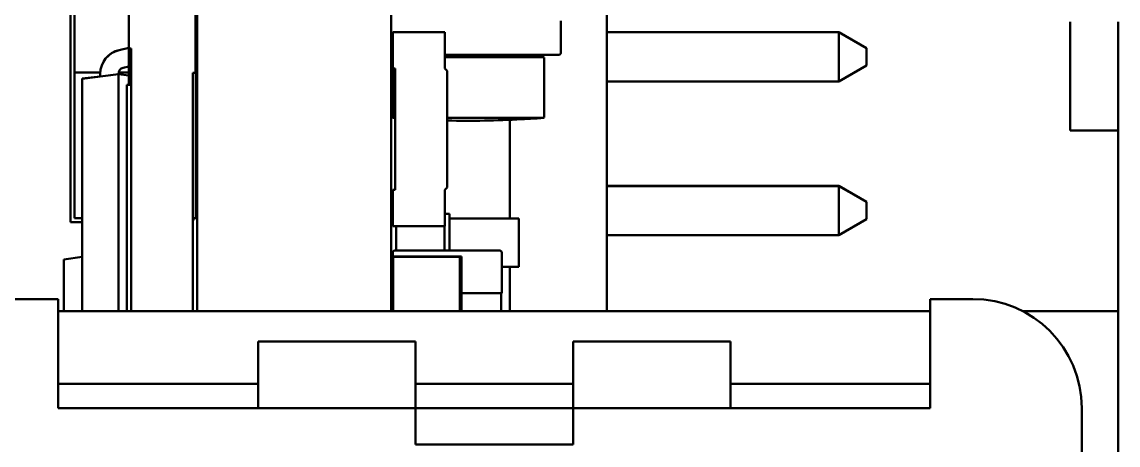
# Model space of a CAD drawing. Header units: millimetres. Extents: x 3118 to 4801, y 919 to 1849.
# Drawn here: x 3467.41 to 3476.46, y 1627.53 to 1631.02 of the extents above; entities that cross this region are included whole.
import ezdxf

# ---------------------------------------------------------------- set-up
doc = ezdxf.new("R2010")
doc.units = ezdxf.units.MM
doc.header["$LTSCALE"] = 1.8
doc.layers.add('외형선(ISO)', color=7, linetype='Continuous', lineweight=50)

msp = doc.modelspace()

# ---------------------------------------------------------------- linework, layer by layer
at = {"layer": '외형선(ISO)'}
for p, q in [((3468.8569, 1628.6373), (3468.8569, 1633.5172)), ((3470.4595, 1628.6373), (3470.4595, 1633.5172)), ((3467.8097, 1632.8506), (3467.8097, 1629.3706)), ((3472.2382, 1628.6373), (3472.2382, 1632.282)), ((3467.8447, 1630.6076), (3467.8447, 1631.6133)), ((3468.2916, 1631.1054), (3468.2916, 1630.8054)), ((3468.8416, 1631.1054), (3468.8416, 1630.6054)), ((3468.8446, 1630.8336), (3468.8446, 1631.0816)), ((3468.8447, 1631.0822), (3468.8447, 1630.6076)), ((3468.8447, 1631.0234), (3468.8569, 1630.8841)), ((3471.8595, 1630.7725), (3471.8595, 1631.0325)), ((3476.0627, 1630.2766), (3476.0627, 1631.0256)), ((3476.4595, 1631.0256), (3476.4595, 1630.2766)), ((3470.4718, 1630.9398), (3470.4718, 1630.9396)), ((3470.4718, 1630.9398), (3470.9022, 1630.9398)), ((3470.4718, 1630.9396), (3470.4718, 1630.6396)), ((3470.4718, 1630.9396), (3470.9022, 1630.9396)), ((3470.9022, 1630.9398), (3470.9022, 1630.9396)), ((3470.9022, 1630.9396), (3470.9022, 1630.6396)), ((3474.1548, 1630.9406), (3472.2382, 1630.9406)), ((3472.2382, 1630.9406), (3474.1548, 1630.9406)), ((3472.2382, 1630.9404), (3474.1548, 1630.9404)), ((3474.1548, 1630.9403), (3472.2382, 1630.9403)), ((3474.1548, 1630.9406), (3474.3834, 1630.8086)), ((3474.1548, 1630.9406), (3474.1548, 1630.9404)), ((3474.3834, 1630.8086), (3474.1548, 1630.9406)), ((3474.1548, 1630.9406), (3474.1548, 1630.9406)), ((3474.3834, 1630.8084), (3474.1548, 1630.9404)), ((3474.1548, 1630.9403), (3474.1548, 1630.9404)), ((3474.1548, 1630.9403), (3474.3834, 1630.8084)), ((3474.1548, 1630.9403), (3474.1548, 1630.5339)), ((3468.8446, 1630.8336), (3468.8416, 1630.8336)), ((3468.8569, 1630.8841), (3468.8447, 1630.883)), ((3468.8569, 1630.8843), (3468.8569, 1630.8843)), ((3468.8569, 1630.8842), (3468.8569, 1630.8842)), ((3468.2135, 1630.7925), (3468.2916, 1630.8099)), ((3468.2135, 1630.7924), (3468.2916, 1630.8098)), ((3468.2135, 1630.7924), (3468.2916, 1630.8097)), ((3468.2135, 1630.7923), (3468.2916, 1630.8097)), ((3468.2135, 1630.7923), (3468.2916, 1630.8096)), ((3468.2135, 1630.7922), (3468.2916, 1630.8096)), ((3468.2135, 1630.7921), (3468.2916, 1630.8095)), ((3468.2135, 1630.7921), (3468.2916, 1630.8094)), ((3468.3116, 1630.8054), (3468.2916, 1630.8054)), ((3468.2916, 1630.8054), (3468.2916, 1630.5054)), ((3468.3116, 1630.5054), (3468.3116, 1630.8054)), ((3471.4382, 1630.7336), (3471.4382, 1630.7524)), ((3474.3834, 1630.8086), (3474.3834, 1630.8084)), ((3474.3834, 1630.8086), (3474.3834, 1630.8086)), ((3474.3834, 1630.8084), (3474.3834, 1630.6659)), ((3474.3834, 1630.8084), (3474.3834, 1630.8084)), ((3468.246, 1630.6457), (3468.2916, 1630.6558)), ((3470.4717, 1630.7286), (3470.4717, 1630.7284)), ((3470.4717, 1630.7284), (3470.4717, 1630.2384)), ((3470.9022, 1630.7336), (3471.7167, 1630.7336)), ((3471.7167, 1630.7334), (3470.9022, 1630.7334)), ((3471.7167, 1630.7336), (3471.7167, 1630.7334)), ((3471.7217, 1630.7284), (3471.7217, 1630.7286)), ((3471.7217, 1630.2384), (3471.7217, 1630.7284)), ((3474.3834, 1630.6659), (3474.1548, 1630.5339)), ((3467.8447, 1630.6076), (3468.0572, 1630.6076)), ((3467.8447, 1630.6076), (3467.8447, 1629.4055)), ((3467.9069, 1630.5557), (3468.2069, 1630.5926)), ((3467.9069, 1630.5563), (3468.0569, 1630.5748)), ((3468.0569, 1630.5972), (3468.0569, 1630.5973)), ((3468.0569, 1630.5971), (3468.0569, 1630.5972)), ((3468.0569, 1630.5971), (3468.0569, 1630.5971)), ((3468.0569, 1630.597), (3468.0569, 1630.5971)), ((3468.0569, 1630.597), (3468.0569, 1630.597)), ((3468.0569, 1630.5969), (3468.0569, 1630.597)), ((3468.0569, 1630.5968), (3468.0569, 1630.5969)), ((3468.0569, 1630.5742), (3468.0569, 1630.5968)), ((3468.0569, 1630.5742), (3468.2069, 1630.5927)), ((3468.2069, 1630.5927), (3468.2069, 1630.5968)), ((3468.2916, 1630.5828), (3468.2069, 1630.5932)), ((3468.2069, 1630.5926), (3468.2069, 1630.5927)), ((3468.2916, 1630.5822), (3468.2069, 1630.5926)), ((3468.2069, 1630.5926), (3468.2069, 1628.6373)), ((3468.2081, 1630.6076), (3468.2916, 1630.6076)), ((3468.8216, 1630.6054), (3468.8216, 1628.6373)), ((3468.8416, 1630.6054), (3468.8216, 1630.6054)), ((3468.8416, 1630.6076), (3468.8447, 1630.6076)), ((3468.8447, 1630.6076), (3468.8447, 1629.4055)), ((3470.4718, 1630.6396), (3470.4914, 1630.6396)), ((3470.4914, 1630.6396), (3470.4914, 1629.6396)), ((3470.9218, 1630.6201), (3470.9022, 1630.6398)), ((3470.9218, 1630.62), (3470.9022, 1630.6396)), ((3470.9218, 1630.6201), (3470.9218, 1630.62)), ((3470.9218, 1630.62), (3470.9218, 1629.6592)), ((3467.9069, 1630.5557), (3467.9069, 1630.5563)), ((3467.9069, 1628.6373), (3467.9069, 1630.5557)), ((3468.2766, 1630.5058), (3468.2916, 1630.5058)), ((3468.2766, 1630.5054), (3468.2766, 1630.5058)), ((3468.3116, 1630.5054), (3468.2766, 1630.5054)), ((3468.2766, 1630.5054), (3468.2766, 1628.6373)), ((3468.2916, 1630.5054), (3468.3116, 1630.5054)), ((3468.3116, 1628.6373), (3468.3116, 1630.5054)), ((3474.1548, 1630.5339), (3472.2382, 1630.5339)), ((3470.4767, 1630.2334), (3470.4914, 1630.2334)), ((3470.9218, 1630.2334), (3471.7167, 1630.2334)), ((3471.4382, 1629.402), (3471.4382, 1630.216)), ((3476.0627, 1630.2766), (3476.0627, 1630.1274)), ((3476.4595, 1630.2684), (3476.4595, 1630.2766)), ((3476.4595, 1628.6373), (3476.4595, 1630.2684)), ((3476.0627, 1630.1274), (3476.0627, 1630.1273)), ((3476.0627, 1630.1274), (3476.0627, 1630.1274)), ((3476.0627, 1630.1274), (3476.4595, 1630.1274)), ((3476.0627, 1630.1273), (3476.0627, 1630.1272)), ((3476.0627, 1630.1273), (3476.0627, 1630.1273)), ((3476.0627, 1630.1273), (3476.4595, 1630.1273)), ((3476.0627, 1630.1273), (3476.4595, 1630.1273)), ((3476.0627, 1630.1272), (3476.0627, 1630.1272)), ((3476.0627, 1630.1272), (3476.4595, 1630.1272)), ((3476.0627, 1630.1272), (3476.4595, 1630.1272)), ((3470.9022, 1629.6396), (3470.9218, 1629.6592)), ((3472.2382, 1629.6706), (3474.1548, 1629.6706)), ((3474.1548, 1629.6706), (3472.2382, 1629.6706)), ((3474.1548, 1629.6704), (3472.2382, 1629.6704)), ((3472.2382, 1629.6703), (3474.1548, 1629.6703)), ((3474.1548, 1629.6706), (3474.1548, 1629.6704)), ((3474.3834, 1629.5386), (3474.1548, 1629.6706)), ((3474.1548, 1629.6706), (3474.1548, 1629.6706)), ((3474.1548, 1629.6706), (3474.3834, 1629.5386)), ((3474.1548, 1629.6703), (3474.1548, 1629.6704)), ((3474.3834, 1629.5384), (3474.1548, 1629.6704)), ((3474.1548, 1629.6703), (3474.3834, 1629.5384)), ((3474.1548, 1629.6703), (3474.1548, 1629.2639)), ((3468.8447, 1629.6333), (3468.8569, 1629.6322)), ((3468.8447, 1629.6332), (3468.8569, 1629.6321)), ((3468.8447, 1629.6332), (3468.8569, 1629.6322)), ((3468.8447, 1629.6331), (3468.8569, 1629.632)), ((3468.8447, 1629.633), (3468.8569, 1629.6319)), ((3468.8447, 1629.633), (3468.8569, 1629.632)), ((3468.8569, 1629.6319), (3468.8447, 1629.4926)), ((3468.8569, 1629.6322), (3468.8569, 1629.6321)), ((3468.8569, 1629.632), (3468.8569, 1629.632)), ((3470.4718, 1629.6398), (3470.4718, 1629.6396)), ((3470.4718, 1629.6398), (3470.4914, 1629.6398)), ((3470.4718, 1629.6396), (3470.4718, 1629.3396)), ((3470.4718, 1629.6396), (3470.4914, 1629.6396)), ((3470.9022, 1629.3396), (3470.9022, 1629.6396)), ((3474.3834, 1629.5386), (3474.3834, 1629.5386)), ((3474.3834, 1629.5386), (3474.3834, 1629.5384)), ((3474.3834, 1629.5384), (3474.3834, 1629.3959)), ((3474.3834, 1629.5384), (3474.3834, 1629.5384)), ((3467.9069, 1629.4055), (3467.8447, 1629.4055)), ((3468.8447, 1629.4055), (3468.8216, 1629.4055)), ((3470.4718, 1629.4398), (3470.4595, 1629.4398)), ((3470.4718, 1629.4396), (3470.4595, 1629.4396)), ((3470.9395, 1629.4398), (3470.9022, 1629.4398)), ((3470.9395, 1629.4396), (3470.9022, 1629.4396)), ((3470.9395, 1629.4398), (3470.9395, 1629.4396)), ((3470.9395, 1629.137), (3470.9395, 1629.4396)), ((3471.3158, 1629.4019), (3470.9395, 1629.4019)), ((3471.2645, 1629.4019), (3470.9395, 1629.4019)), ((3471.3632, 1629.402), (3471.3632, 1629.402)), ((3471.5132, 1629.402), (3471.5132, 1629.002)), ((3471.5132, 1629.402), (3471.5132, 1629.402)), ((3474.3834, 1629.3959), (3474.1548, 1629.2639)), ((3467.8097, 1629.3706), (3467.9069, 1629.3706)), ((3470.4718, 1629.3396), (3470.9022, 1629.3396)), ((3470.4995, 1629.137), (3470.4995, 1629.3396)), ((3470.8995, 1629.3396), (3470.8995, 1629.137)), ((3474.1548, 1629.2639), (3472.2382, 1629.2639)), ((3470.4717, 1629.1208), (3470.4717, 1629.121)), ((3470.4717, 1628.7868), (3470.4717, 1629.1208)), ((3470.4877, 1629.137), (3471.3557, 1629.137)), ((3471.3717, 1629.121), (3471.3717, 1629.1208)), ((3471.3717, 1628.7868), (3471.3717, 1629.1208)), ((3467.7569, 1629.0641), (3467.9069, 1629.0852)), ((3467.9069, 1629.0848), (3467.7569, 1629.0637)), ((3467.7569, 1629.0637), (3467.7569, 1629.0641)), ((3467.7569, 1628.6373), (3467.7569, 1629.0637)), ((3470.4595, 1629.0896), (3470.4717, 1629.0896)), ((3471.0048, 1629.088), (3470.4748, 1629.088)), ((3470.4748, 1629.0879), (3470.4748, 1629.088)), ((3470.4748, 1629.0879), (3470.4948, 1629.0879)), ((3470.4748, 1629.0872), (3470.4748, 1629.0879)), ((3470.4748, 1629.0872), (3470.4948, 1629.0872)), ((3470.4748, 1629.0871), (3470.4748, 1629.0872)), ((3470.4748, 1629.0871), (3471.0248, 1629.0871)), ((3470.4748, 1628.6373), (3470.4748, 1629.0871)), ((3470.4948, 1629.0872), (3470.4948, 1629.0879)), ((3471.0048, 1629.0889), (3471.0048, 1629.0882)), ((3471.0398, 1629.0889), (3471.0048, 1629.0889)), ((3471.0048, 1629.0872), (3471.0048, 1629.0882)), ((3471.0048, 1629.0882), (3471.0398, 1629.0882)), ((3471.0048, 1629.0872), (3471.0048, 1629.0871)), ((3471.0048, 1629.0871), (3471.0248, 1629.0871)), ((3471.0248, 1629.0871), (3471.0248, 1629.0871)), ((3471.0248, 1629.0871), (3471.0248, 1628.6373)), ((3471.0398, 1629.0882), (3471.0398, 1629.0889)), ((3471.0398, 1629.0882), (3471.0398, 1628.6373)), ((3471.4382, 1628.6373), (3471.4382, 1629.0019)), ((3471.3557, 1628.7868), (3471.0398, 1628.7868)), ((3471.3677, 1628.6373), (3471.3677, 1628.7868)), ((3467.7095, 1628.7373), (3466.8595, 1628.7373)), ((3467.7095, 1628.7373), (3467.7095, 1627.8373)), ((3475.2595, 1628.7373), (3474.9095, 1628.7373)), ((3474.9095, 1628.7373), (3474.9095, 1627.8373)), ((3467.7095, 1628.6373), (3468.5095, 1628.6373)), ((3468.5095, 1628.6373), (3474.3095, 1628.6373)), ((3474.3095, 1628.6373), (3474.9095, 1628.6373)), ((3475.6718, 1628.6373), (3476.4595, 1628.6373)), ((3476.4595, 1627.4373), (3476.4595, 1628.6373)), ((3469.3595, 1628.3873), (3470.6595, 1628.3873)), ((3469.3595, 1627.8373), (3469.3595, 1628.3873)), ((3470.6595, 1628.3873), (3470.6595, 1627.8373)), ((3471.9595, 1627.8373), (3471.9595, 1628.3873)), ((3471.9595, 1628.3873), (3473.2595, 1628.3873)), ((3473.2595, 1628.3873), (3473.2595, 1627.8373)), ((3468.5095, 1628.0373), (3467.7095, 1628.0373)), ((3468.5095, 1628.0373), (3469.3595, 1628.0373)), ((3470.6595, 1628.0373), (3471.9595, 1628.0373)), ((3473.2595, 1628.0373), (3474.3095, 1628.0373)), ((3474.9095, 1628.0373), (3474.3095, 1628.0373)), ((3467.7095, 1627.8373), (3470.6595, 1627.8373)), ((3470.6595, 1627.8373), (3471.9595, 1627.8373)), ((3470.6595, 1627.8373), (3470.6595, 1627.5373)), ((3471.9595, 1627.8373), (3474.9095, 1627.8373)), ((3471.9595, 1627.5373), (3471.9595, 1627.8373)), ((3476.1595, 1627.8373), (3476.1595, 1626.6373)), ((3470.6595, 1627.5373), (3471.9595, 1627.5373))]:
    msp.add_line(p, q, dxfattribs=at)
for centre, radius, start, end in [((3468.2569, 1630.5973), 0.2, 102.53608, 180), ((3468.2569, 1630.5971), 0.2, 102.53608, 180), ((3468.2569, 1630.5972), 0.2, 102.53608, 180), ((3468.2569, 1630.597), 0.2, 102.53608, 180), ((3468.2569, 1630.5971), 0.2, 102.53608, 180), ((3468.2569, 1630.597), 0.2, 102.53608, 180), ((3468.2569, 1630.5969), 0.2, 102.53608, 180), ((3468.2569, 1630.5968), 0.2, 102.53608, 180), ((3470.4767, 1630.7286), 0.005, 169.64636, 180), ((3471.7167, 1630.7286), 0.005, 360, 89.99999), ((3468.2569, 1630.5968), 0.05, 102.53608, 180), ((3468.5928, 1629.4819), 0.25, 336.20877, 342.1947), ((3470.4877, 1629.121), 0.016, 89.99999, 179.99999), ((3471.3557, 1629.121), 0.016, 359.99999, 89.99999), ((3475.2595, 1627.8373), 0.9, 0, 90)]:
    msp.add_arc(centre, radius, start, end, dxfattribs=at)
for centre, major_axis, ratio, start_param, end_param in [((3735.9704, 1878.6969), (-265.494, -248.4637), 0.000135, 0.000144, 0.001586), ((3225.2876, 1876.9632), (246.4295, -246.7301), 0.000132, 6.28153, 6.283033), ((3471.2132, 1629.402), (0.15, 0), 0.00019, 5.061455, 6.283185), ((3471.2132, 1629.402), (0.3, 0), 0.00019, 5.061455, 6.283185), ((3471.2132, 1629.002), (0.3, 0), 0.00019, 5.268951, 6.283185), ((3470.4877, 1628.7868), (-0.016, 0), 0.00019, 0, 0.63612), ((3471.3557, 1628.7868), (0.016, 0), 0.00019, 4.712389, 6.283185)]:
    msp.add_ellipse(centre, major_axis=major_axis, ratio=ratio, start_param=start_param, end_param=end_param, dxfattribs=at)
for points, knots in [([(3470.4718, 1630.7541), (3470.4701, 1630.7548), (3470.4684, 1630.7558), (3470.4653, 1630.7583), (3470.4639, 1630.7599), (3470.4616, 1630.7635), (3470.4607, 1630.7655), (3470.4597, 1630.7692), (3470.4595, 1630.7709), (3470.4595, 1630.7725)], [0.216238295, 0.216238295, 0.216238295, 0.216238295, 0.216799476, 0.216799476, 0.217434745, 0.217434745, 0.218071944, 0.218071944, 0.21857812, 0.21857812, 0.21857812, 0.21857812]), ([(3471.8595, 1630.7725), (3471.8595, 1630.7712), (3471.8594, 1630.7699), (3471.8587, 1630.7664), (3471.8579, 1630.7644), (3471.8558, 1630.7607), (3471.8544, 1630.759), (3471.8512, 1630.7562), (3471.8494, 1630.755), (3471.8465, 1630.7538), (3471.8455, 1630.7534), (3471.844, 1630.753), (3471.8435, 1630.7529), (3471.8428, 1630.7528), (3471.8425, 1630.7528), (3471.8419, 1630.7527), (3471.8416, 1630.7526), (3471.8412, 1630.7526), (3471.8411, 1630.7526), (3471.8408, 1630.7526), (3471.8407, 1630.7526), (3471.8405, 1630.7526), (3471.8404, 1630.7526), (3471.8402, 1630.7526), (3471.8401, 1630.7525), (3471.8399, 1630.7525), (3471.8398, 1630.7525), (3471.8396, 1630.7525), (3471.8395, 1630.7525), (3471.8389, 1630.7525), (3471.8383, 1630.7525), (3471.8344, 1630.7525), (3471.8287, 1630.7525), (3471.803, 1630.7525), (3471.7735, 1630.7525), (3471.6956, 1630.7525), (3471.6466, 1630.7525), (3471.5349, 1630.7524), (3471.4709, 1630.7524), (3471.336, 1630.7524), (3471.2635, 1630.7524), (3471.1192, 1630.7524), (3471.0456, 1630.7524), (3470.9511, 1630.7524), (3470.9264, 1630.7524), (3470.9022, 1630.7524)], [0, 0, 0, 0, 0.000402, 0.000402, 0.0010462, 0.0010462, 0.0016832, 0.0016832, 0.0023204, 0.0023204, 0.0026343, 0.0026343, 0.002778, 0.002778, 0.0028715, 0.0028715, 0.0029686, 0.0029686, 0.0030169, 0.0030169, 0.0030911, 0.0030911, 0.003179, 0.003179, 0.0033361, 0.0033361, 0.0037283, 0.0037283, 0.0049035, 0.0049035, 0.00843, 0.00843, 0.0190385, 0.0190385, 0.0411067, 0.0411067, 0.0627656, 0.0627656, 0.0844342, 0.0844342, 0.1061018, 0.1061018, 0.1277693, 0.1277693, 0.1355598, 0.1355598, 0.1355598, 0.1355598]), ([(3470.4767, 1630.2334), (3470.4751, 1630.2334), (3470.4737, 1630.2342), (3470.4729, 1630.2352), (3470.4725, 1630.2356), (3470.4722, 1630.2362), (3470.472, 1630.2367), (3470.4719, 1630.237), (3470.4718, 1630.2373), (3470.4718, 1630.2375), (3470.4718, 1630.2377), (3470.4717, 1630.2378), (3470.4717, 1630.2379), (3470.4717, 1630.238), (3470.4717, 1630.2381), (3470.4717, 1630.2381), (3470.4717, 1630.2382), (3470.4717, 1630.2382), (3470.4717, 1630.2382), (3470.4717, 1630.2383), (3470.4717, 1630.2383), (3470.4717, 1630.2384)], [0.000000157, 0.000000157, 0.000000157, 0.000000157, 0.0004739493, 0.0004739493, 0.0004739493, 0.0007108454, 0.0007108454, 0.0007108454, 0.0008292935, 0.0008292935, 0.0008292935, 0.0008885175, 0.0008885175, 0.0008885175, 0.0009181295, 0.0009181295, 0.0009181295, 0.0009329355, 0.0009329355, 0.0009329355, 0.0009477415, 0.0009477415, 0.0009477415, 0.0009477415]), ([(3470.4914, 1630.232), (3470.4907, 1630.232), (3470.49, 1630.2321), (3470.4864, 1630.2324), (3470.4844, 1630.2325), (3470.4816, 1630.2327), (3470.4807, 1630.2328), (3470.4778, 1630.233), (3470.477, 1630.2331), (3470.4763, 1630.2331)], [0.129906265, 0.129906265, 0.129906265, 0.129906265, 0.130250505, 0.130250505, 0.131851688, 0.131851688, 0.133429662, 0.133429662, 0.13783168, 0.13783168, 0.13783168, 0.13783168]), ([(3471.7171, 1630.2331), (3471.7165, 1630.2331), (3471.7158, 1630.233), (3471.7129, 1630.2328), (3471.7114, 1630.2327), (3471.7063, 1630.2323), (3471.705, 1630.2322), (3471.7018, 1630.232), (3471.7, 1630.2318), (3471.6938, 1630.2313), (3471.6888, 1630.231), (3471.6787, 1630.2302), (3471.6735, 1630.2298), (3471.6572, 1630.2286), (3471.6459, 1630.2278), (3471.6008, 1630.2247), (3471.5669, 1630.2226), (3471.4314, 1630.215), (3471.3296, 1630.2113), (3471.1258, 1630.2079), (3471.0238, 1630.2082), (3470.9218, 1630.2105)], [0, 0, 0, 0, 0.00393653, 0.00393653, 0.0069049, 0.0069049, 0.00770407, 0.00770407, 0.00849743, 0.00849743, 0.01010802, 0.01010802, 0.01168771, 0.01168771, 0.01508658, 0.01508658, 0.02526943, 0.02526943, 0.05580782, 0.05580782, 0.08640709, 0.08640709, 0.08640709, 0.08640709]), ([(3471.7217, 1630.2384), (3471.7217, 1630.2383), (3471.7217, 1630.2383), (3471.7217, 1630.2382), (3471.7217, 1630.2361), (3471.7198, 1630.2334), (3471.7167, 1630.2334)], [-0.0000046349, -0.0000046349, -0.0000046349, -0.0000046349, 0.0000103556, 0.0000103556, 0.0000103556, 0.0009547571, 0.0009547571, 0.0009547571, 0.0009547571])]:
    msp.add_open_spline(points, degree=3, knots=knots, dxfattribs=at)

doc.saveas('drawing.dxf')
